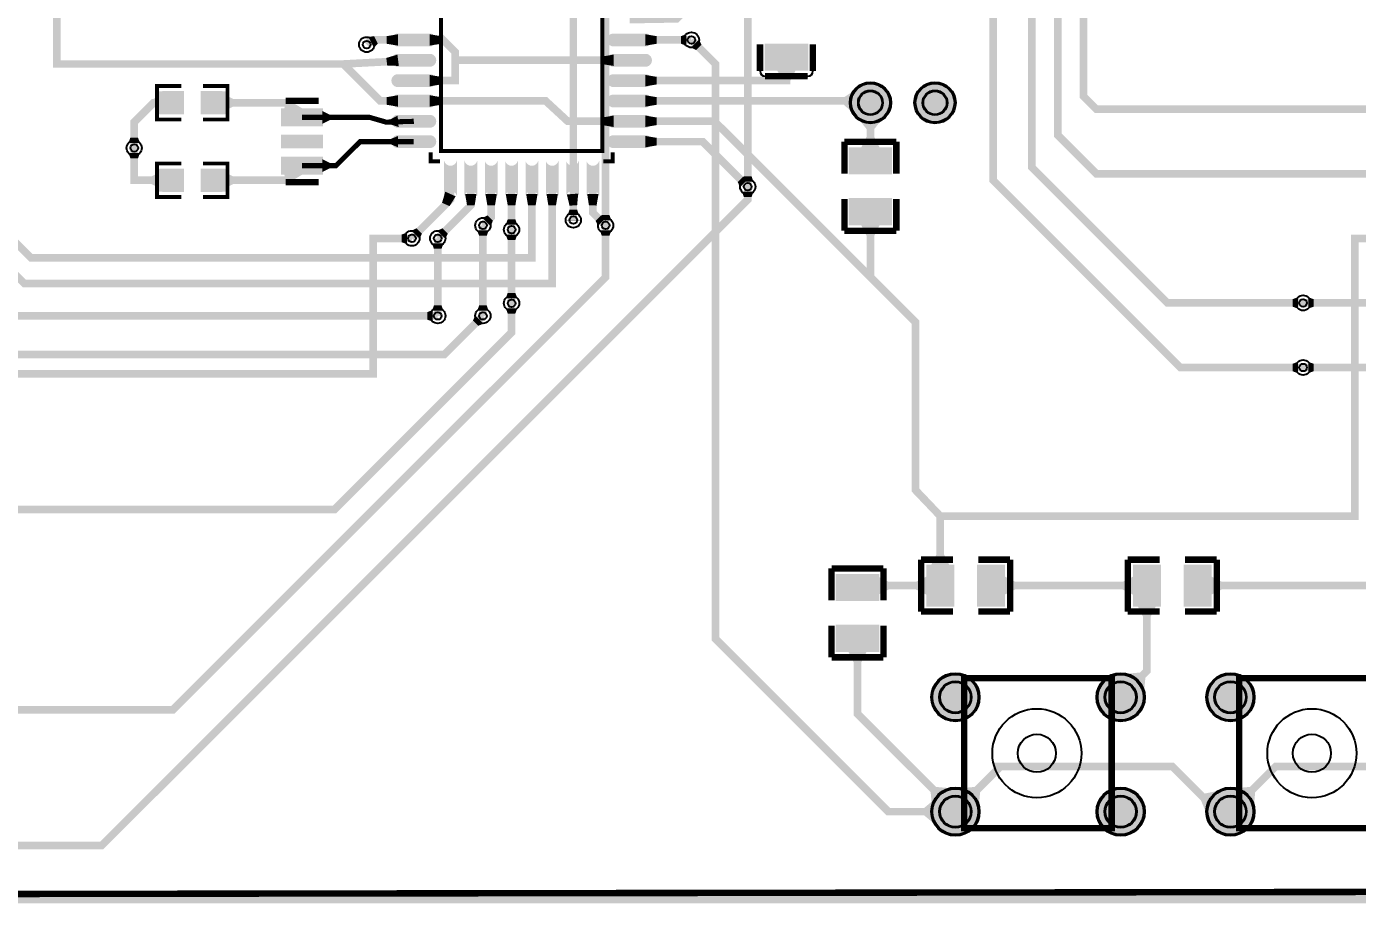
# Model space of a CAD drawing. Header units: millimetres. Extents: x 1 to 169, y 35 to 120.
# Drawn here: x 81.4 to 133.7, y 35.1 to 69.5 of the extents above; entities that cross this region are included whole.
import ezdxf

# ---------------------------------------------------------------- set-up
doc = ezdxf.new("R2010")
doc.units = ezdxf.units.MM
for name, color, linetype, true_color in [('BoardOutline', 7, 'Continuous', 0xff00ff), ('BottomLayer', 7, 'Continuous', 0x0000ff), ('BottomSolderLayer', 7, 'Continuous', 0xaa00ff), ('Hole', 7, 'Continuous', 0x000000), ('Multi-Layer', 7, 'Continuous', 0xc0c0c0), ('TopLayer', 7, 'Continuous', 0xff0000), ('TopPasterLayer', 7, 'Continuous', 0x808080), ('TopSilkLayer', 7, 'Continuous', 0xffff00), ('TopSolderLayer', 7, 'Continuous', 0x800080)]:
    doc.layers.add(name, color=color, linetype=linetype, true_color=true_color)

msp = doc.modelspace()

# ---------------------------------------------------------------- hatches: boundary and pattern name
at = {"layer": 'BottomLayer'}
for points in [[(107.813, 69.037), (107.494, 68.719), (107.696, 68.623), (107.908, 68.835)], [(109.503, 63.445), (109.953, 63.445), (109.878, 63.655), (109.578, 63.655)], [(102.645, 62.132), (103.095, 62.132), (103.02, 62.342), (102.72, 62.342)], [(103.915, 61.921), (104.365, 61.921), (104.29, 62.131), (103.99, 62.131)], [(96.322, 60.989), (96.322, 61.439), (96.112, 61.364), (96.112, 61.064)], [(99.089, 61.524), (99.539, 61.524), (99.464, 61.314), (99.164, 61.314)], [(100.214, 61.357), (100.664, 61.357), (100.589, 61.147), (100.289, 61.147)], [(103.915, 61.524), (104.365, 61.524), (104.29, 61.314), (103.99, 61.314)], [(97.311, 61.016), (97.761, 61.016), (97.686, 60.806), (97.386, 60.806)], [(100.214, 58.861), (100.664, 58.861), (100.589, 59.071), (100.289, 59.071)], [(131.771, 58.449), (131.771, 58.899), (131.981, 58.824), (131.981, 58.524)], [(97.311, 58.365), (97.761, 58.365), (97.686, 58.575), (97.386, 58.575)], [(99.089, 58.365), (99.539, 58.365), (99.464, 58.575), (99.164, 58.575)], [(131.771, 55.909), (131.771, 56.359), (131.981, 56.284), (131.981, 55.984)], [(117.301, 37.989), (117.301, 39.339), (116.671, 38.814), (116.671, 38.514)]]:
    msp.add_hatch(color=256, dxfattribs=at).paths.add_polyline_path(points)
at = {"layer": 'BottomSolderLayer'}
for points in [[(113.741, 66.548, 1), (115.367, 66.548, 1)], [(116.281, 66.548, 1), (117.907, 66.548, 1)], [(116.945, 43.164, 1), (118.847, 43.164, 1)], [(123.445, 43.164, 1), (125.347, 43.164, 1)], [(127.763, 43.164, 1), (129.665, 43.164, 1)], [(116.945, 38.664, 1), (118.847, 38.664, 1)], [(123.445, 38.664, 1), (125.347, 38.664, 1)], [(127.763, 38.664, 1), (129.665, 38.664, 1)]]:
    msp.add_hatch(color=256, dxfattribs=at).paths.add_polyline_path(points)
at = {"layer": 'Multi-Layer'}
for points in [[(116.996, 43.164, 1), (118.796, 43.164, 1)], [(123.496, 43.164, 1), (125.296, 43.164, 1)], [(127.814, 43.164, 1), (129.614, 43.164, 1)], [(116.996, 38.664, 1), (118.796, 38.664, 1)], [(123.496, 38.664, 1), (125.296, 38.664, 1)], [(127.814, 38.664, 1), (129.614, 38.664, 1)]]:
    msp.add_hatch(color=256, dxfattribs=at).paths.add_polyline_path(points)
at = {"layer": 'TopLayer'}
for points in [[(95.021, 68.723), (94.818, 69.124), (95.031, 69.168), (95.183, 68.868)], [(95.978, 68.794), (95.978, 69.242), (95.528, 69.168), (95.528, 68.868)], [(97.214, 69.242, -0.785398), (97.214, 68.794), (95.978, 68.794, -0.785398), (95.978, 69.242)], [(97.214, 68.794), (97.214, 69.242), (97.664, 69.168), (97.664, 68.868)], [(105.698, 69.242, -0.785398), (105.698, 68.794), (104.462, 68.794, -0.785398), (104.462, 69.242)], [(105.698, 68.794), (105.698, 69.242), (106.148, 69.168), (106.148, 68.868)], [(107.315, 68.793), (107.315, 69.243), (107.105, 69.168), (107.105, 68.868)], [(112.027, 68.842), (112.027, 67.842), (110.477, 67.842), (110.477, 68.842)], [(96.006, 67.996), (95.95, 68.44), (95.513, 68.311), (95.55, 68.013)], [(97.214, 68.442, -0.785398), (97.214, 67.994), (95.978, 67.994, -0.785398), (95.978, 68.442)], [(104.462, 67.994), (104.462, 68.442), (104.012, 68.368), (104.012, 68.068)], [(105.698, 68.442, -0.785398), (105.698, 67.994), (104.462, 67.994, -0.785398), (104.462, 68.442)], [(97.214, 67.642, -0.785398), (97.214, 67.194), (95.978, 67.194, -0.785398), (95.978, 67.642)], [(97.214, 67.194), (97.214, 67.642), (97.664, 67.568), (97.664, 67.268)], [(105.698, 67.642, -0.785398), (105.698, 67.194), (104.462, 67.194, -0.785398), (104.462, 67.642)], [(105.698, 67.194), (105.698, 67.642), (106.148, 67.568), (106.148, 67.268)], [(111.627, 67.842), (110.877, 67.842), (111.102, 67.418), (111.402, 67.418)], [(114.09, 67.152), (114.013, 66.012), (113.509, 66.468), (113.529, 66.768)], [(86.728, 66.173), (86.728, 66.923), (86.36, 66.698), (86.36, 66.398)], [(87.534, 66.98), (87.534, 66.116), (86.728, 66.116), (86.728, 66.98)], [(88.234, 66.98), (88.234, 66.116), (89.041, 66.116), (89.041, 66.98)], [(89.041, 66.173), (89.041, 66.923), (89.491, 66.698), (89.491, 66.398)], [(91.502, 66.299), (92.252, 66.299), (91.84, 66.548), (91.522, 66.442)], [(95.978, 66.394), (95.978, 66.842), (95.528, 66.768), (95.528, 66.468)], [(97.214, 66.842, -0.785398), (97.214, 66.394), (95.978, 66.394, -0.785398), (95.978, 66.842)], [(97.214, 66.394), (97.214, 66.842), (97.664, 66.768), (97.664, 66.468)], [(105.698, 66.842, -0.785398), (105.698, 66.394), (104.462, 66.394, -0.785398), (104.462, 66.842)], [(105.698, 66.394), (105.698, 66.842), (106.148, 66.768), (106.148, 66.468)], [(93.002, 65.649), (91.402, 65.649), (91.402, 66.299), (93.002, 66.299)], [(93.002, 66.224), (93.002, 65.724), (93.302, 65.874), (93.302, 66.074)], [(95.998, 65.595), (95.958, 66.041), (95.67, 65.891), (95.688, 65.691)], [(97.214, 66.042, -0.785398), (97.214, 65.594), (95.978, 65.594, -0.785398), (95.978, 66.042)], [(104.462, 65.594), (104.462, 66.042), (104.012, 65.968), (104.012, 65.668)], [(105.698, 66.042, -0.785398), (105.698, 65.594), (104.462, 65.594, -0.785398), (104.462, 66.042)], [(105.698, 65.594), (105.698, 66.042), (106.148, 65.968), (106.148, 65.668)], [(115.126, 66.044), (113.983, 66.044), (114.404, 65.511), (114.704, 65.511)], [(85.373, 64.969), (85.823, 64.969), (85.748, 65.179), (85.448, 65.179)], [(93.002, 64.774), (91.402, 64.774), (91.402, 65.274), (93.002, 65.274)], [(95.978, 64.794), (95.978, 65.242), (95.678, 65.118), (95.678, 64.918)], [(97.214, 65.242, -0.785398), (97.214, 64.794), (95.978, 64.794, -0.785398), (95.978, 65.242)], [(105.698, 65.242, -0.785398), (105.698, 64.794), (104.462, 64.794, -0.785398), (104.462, 65.242)], [(105.698, 64.794), (105.698, 65.242), (106.148, 65.168), (106.148, 64.868)], [(114.179, 64.762), (114.929, 64.762), (114.704, 65.212), (114.404, 65.212)], [(85.373, 64.572), (85.823, 64.572), (85.748, 64.362), (85.448, 64.362)], [(93.002, 63.749), (91.402, 63.749), (91.402, 64.399), (93.002, 64.399)], [(113.779, 63.762), (113.779, 64.762), (115.329, 64.762), (115.329, 63.762)], [(86.728, 63.125), (86.728, 63.875), (86.278, 63.65), (86.278, 63.35)], [(87.534, 63.932), (87.534, 63.068), (86.728, 63.068), (86.728, 63.932)], [(88.234, 63.932), (88.234, 63.068), (89.041, 63.068), (89.041, 63.932)], [(89.041, 63.125), (89.041, 63.875), (89.491, 63.65), (89.491, 63.35)], [(93.002, 64.324), (93.002, 63.824), (93.302, 63.974), (93.302, 64.174)], [(98.262, 64.194, -0.785398), (97.814, 64.194), (97.814, 62.958, -0.785398), (98.262, 62.958)], [(99.062, 64.194, -0.785398), (98.614, 64.194), (98.614, 62.958, -0.785398), (99.062, 62.958)], [(99.862, 64.194, -0.785398), (99.414, 64.194), (99.414, 62.958, -0.785398), (99.862, 62.958)], [(100.662, 64.194, -0.785398), (100.214, 64.194), (100.214, 62.958, -0.785398), (100.662, 62.958)], [(101.462, 64.194, -0.785398), (101.014, 64.194), (101.014, 62.958, -0.785398), (101.462, 62.958)], [(102.262, 64.194, -0.785398), (101.814, 64.194), (101.814, 62.958, -0.785398), (102.262, 62.958)], [(103.062, 64.194, -0.785398), (102.614, 64.194), (102.614, 62.958, -0.785398), (103.062, 62.958)], [(103.862, 64.194, -0.785398), (103.414, 64.194), (103.414, 62.958, -0.785398), (103.862, 62.958)], [(92.252, 63.749), (91.502, 63.749), (91.522, 63.606), (91.84, 63.5)], [(109.746, 63.546), (109.429, 63.227), (109.333, 63.428), (109.545, 63.641)], [(98.242, 62.866), (97.834, 63.05), (97.707, 62.613), (98, 62.482)], [(99.062, 62.959), (98.614, 62.958), (98.689, 62.516), (98.989, 62.516)], [(99.862, 62.959), (99.414, 62.958), (99.489, 62.508), (99.789, 62.508)], [(100.662, 62.959), (100.214, 62.957), (100.289, 62.508), (100.589, 62.508)], [(101.462, 62.957), (101.014, 62.959), (101.087, 62.508), (101.387, 62.508)], [(102.262, 62.958), (101.814, 62.959), (101.887, 62.508), (102.187, 62.508)], [(103.062, 62.974), (102.615, 62.942), (102.72, 62.499), (103.02, 62.52)], [(103.862, 62.956), (103.414, 62.961), (103.483, 62.51), (103.783, 62.506)], [(109.503, 63.048), (109.953, 63.048), (109.878, 62.838), (109.578, 62.838)], [(102.645, 62.132), (103.095, 62.132), (103.02, 62.342), (102.72, 62.342)], [(113.779, 61.762), (113.779, 62.762), (115.329, 62.762), (115.329, 61.762)], [(99.614, 61.703), (99.296, 62.022), (99.498, 62.117), (99.709, 61.904)], [(100.214, 61.754), (100.664, 61.754), (100.589, 61.964), (100.289, 61.964)], [(104.159, 62.022), (103.841, 61.703), (103.745, 61.905), (103.957, 62.117)], [(114.929, 61.762), (114.179, 61.762), (114.404, 61.312), (114.704, 61.312)], [(96.82, 61.195), (96.501, 61.514), (96.703, 61.609), (96.915, 61.397)], [(97.836, 61.195), (97.518, 61.514), (97.719, 61.609), (97.931, 61.397)], [(131.374, 58.449), (131.374, 58.899), (131.164, 58.824), (131.164, 58.524)], [(97.338, 57.941), (97.338, 58.391), (97.128, 58.316), (97.128, 58.016)], [(99.333, 57.867), (99.015, 58.185), (98.919, 57.983), (99.131, 57.771)], [(100.214, 58.465), (100.664, 58.465), (100.589, 58.255), (100.289, 58.255)], [(131.374, 55.909), (131.374, 56.359), (131.164, 56.284), (131.164, 55.984)], [(116.925, 48.329), (117.675, 48.329), (117.45, 48.779), (117.15, 48.779)], [(117.799, 46.779), (116.799, 46.779), (116.799, 48.329), (117.799, 48.329)], [(119.799, 46.779), (118.799, 46.779), (118.799, 48.329), (119.799, 48.329)], [(125.927, 46.779), (124.927, 46.779), (124.927, 48.329), (125.927, 48.329)], [(127.927, 46.779), (126.927, 46.779), (126.927, 48.329), (127.927, 48.329)], [(114.821, 47.982), (114.821, 46.982), (113.271, 46.982), (113.271, 47.982)], [(114.821, 47.929), (114.821, 47.179), (115.271, 47.404), (115.271, 47.704)], [(116.799, 47.179), (116.799, 47.929), (116.349, 47.704), (116.349, 47.404)], [(119.799, 47.929), (119.799, 47.179), (120.249, 47.404), (120.249, 47.704)], [(124.927, 47.179), (124.927, 47.929), (124.477, 47.704), (124.477, 47.404)], [(127.927, 47.929), (127.927, 47.179), (128.377, 47.404), (128.377, 47.704)], [(125.8, 46.779), (125.05, 46.779), (125.275, 46.329), (125.575, 46.329)], [(114.821, 45.982), (114.821, 44.982), (113.271, 44.982), (113.271, 45.982)], [(114.421, 44.982), (113.671, 44.982), (113.896, 44.532), (114.196, 44.532)], [(124.338, 44.062), (125.294, 43.109), (125.367, 43.925), (125.155, 44.137)], [(116.998, 38.608), (117.953, 39.562), (117.136, 39.637), (116.924, 39.425)], [(117.839, 39.562), (118.794, 38.608), (118.868, 39.424), (118.656, 39.637)], [(128.504, 39.539), (127.872, 38.347), (127.558, 39.1), (127.705, 39.377)], [(128.657, 39.562), (129.612, 38.608), (129.686, 39.424), (129.474, 39.637)]]:
    msp.add_hatch(color=256, dxfattribs=at).paths.add_polyline_path(points)
at = {"layer": 'TopPasterLayer'}
for points in [[(97.214, 69.242, -0.785398), (97.214, 68.794), (95.978, 68.794, -0.785398), (95.978, 69.242)], [(105.698, 69.242, -0.785398), (105.698, 68.794), (104.462, 68.794, -0.785398), (104.462, 69.242)], [(112.027, 68.842), (112.027, 67.842), (110.477, 67.842), (110.477, 68.842)], [(97.214, 68.442, -0.785398), (97.214, 67.994), (95.978, 67.994, -0.785398), (95.978, 68.442)], [(105.698, 68.442, -0.785398), (105.698, 67.994), (104.462, 67.994, -0.785398), (104.462, 68.442)], [(97.214, 67.642, -0.785398), (97.214, 67.194), (95.978, 67.194, -0.785398), (95.978, 67.642)], [(105.698, 67.642, -0.785398), (105.698, 67.194), (104.462, 67.194, -0.785398), (104.462, 67.642)], [(86.584, 66.098), (87.434, 66.098), (87.484, 66.148), (87.484, 66.398), (87.184, 66.398), (87.184, 66.698), (87.484, 66.698), (87.484, 66.948), (87.434, 66.998), (86.584, 66.998), (86.534, 66.948), (86.534, 66.148)], [(88.284, 66.148), (88.284, 66.398), (88.584, 66.398), (88.584, 66.698), (88.284, 66.698), (88.284, 66.948), (88.334, 66.998), (89.184, 66.998), (89.234, 66.948), (89.234, 66.148), (89.184, 66.098), (88.334, 66.098)], [(97.214, 66.842, -0.785398), (97.214, 66.394), (95.978, 66.394, -0.785398), (95.978, 66.842)], [(105.698, 66.842, -0.785398), (105.698, 66.394), (104.462, 66.394, -0.785398), (104.462, 66.842)], [(93.002, 65.649), (91.402, 65.649), (91.402, 66.299), (93.002, 66.299)], [(97.214, 66.042, -0.785398), (97.214, 65.594), (95.978, 65.594, -0.785398), (95.978, 66.042)], [(105.698, 66.042, -0.785398), (105.698, 65.594), (104.462, 65.594, -0.785398), (104.462, 66.042)], [(93.002, 64.774), (91.402, 64.774), (91.402, 65.274), (93.002, 65.274)], [(97.214, 65.242, -0.785398), (97.214, 64.794), (95.978, 64.794, -0.785398), (95.978, 65.242)], [(105.698, 65.242, -0.785398), (105.698, 64.794), (104.462, 64.794, -0.785398), (104.462, 65.242)], [(93.002, 63.749), (91.402, 63.749), (91.402, 64.399), (93.002, 64.399)], [(113.779, 63.762), (113.779, 64.762), (115.329, 64.762), (115.329, 63.762)], [(86.584, 63.05), (87.434, 63.05), (87.484, 63.1), (87.484, 63.35), (87.184, 63.35), (87.184, 63.65), (87.484, 63.65), (87.484, 63.9), (87.434, 63.95), (86.584, 63.95), (86.534, 63.9), (86.534, 63.1)], [(88.284, 63.1), (88.284, 63.35), (88.584, 63.35), (88.584, 63.65), (88.284, 63.65), (88.284, 63.9), (88.334, 63.95), (89.184, 63.95), (89.234, 63.9), (89.234, 63.1), (89.184, 63.05), (88.334, 63.05)], [(98.262, 64.194, -0.785398), (97.814, 64.194), (97.814, 62.958, -0.785398), (98.262, 62.958)], [(99.062, 64.194, -0.785398), (98.614, 64.194), (98.614, 62.958, -0.785398), (99.062, 62.958)], [(99.862, 64.194, -0.785398), (99.414, 64.194), (99.414, 62.958, -0.785398), (99.862, 62.958)], [(100.662, 64.194, -0.785398), (100.214, 64.194), (100.214, 62.958, -0.785398), (100.662, 62.958)], [(101.462, 64.194, -0.785398), (101.014, 64.194), (101.014, 62.958, -0.785398), (101.462, 62.958)], [(102.262, 64.194, -0.785398), (101.814, 64.194), (101.814, 62.958, -0.785398), (102.262, 62.958)], [(103.062, 64.194, -0.785398), (102.614, 64.194), (102.614, 62.958, -0.785398), (103.062, 62.958)], [(103.862, 64.194, -0.785398), (103.414, 64.194), (103.414, 62.958, -0.785398), (103.862, 62.958)], [(113.779, 61.762), (113.779, 62.762), (115.329, 62.762), (115.329, 61.762)], [(117.799, 46.779), (116.799, 46.779), (116.799, 48.329), (117.799, 48.329)], [(119.799, 46.779), (118.799, 46.779), (118.799, 48.329), (119.799, 48.329)], [(125.927, 46.779), (124.927, 46.779), (124.927, 48.329), (125.927, 48.329)], [(127.927, 46.779), (126.927, 46.779), (126.927, 48.329), (127.927, 48.329)], [(114.821, 47.982), (114.821, 46.982), (113.271, 46.982), (113.271, 47.982)], [(114.821, 45.982), (114.821, 44.982), (113.271, 44.982), (113.271, 45.982)]]:
    msp.add_hatch(color=256, dxfattribs=at).paths.add_polyline_path(points)
at = {"layer": 'TopSolderLayer'}
for points in [[(97.284, 69.267, -0.785398), (97.284, 68.769), (95.908, 68.769, -0.785398), (95.908, 69.267)], [(105.768, 69.267, -0.785398), (105.768, 68.769), (104.392, 68.769, -0.785398), (104.392, 69.267)], [(112.106, 68.875), (112.106, 67.809), (110.398, 67.809), (110.398, 68.875)], [(97.284, 68.468, -0.785398), (97.284, 67.969), (95.908, 67.969, -0.785398), (95.908, 68.468)], [(105.768, 68.468, -0.785398), (105.768, 67.969), (104.392, 67.969, -0.785398), (104.392, 68.468)], [(97.284, 67.667, -0.785398), (97.284, 67.169), (95.908, 67.169, -0.785398), (95.908, 67.667)], [(105.768, 67.667, -0.785398), (105.768, 67.169), (104.392, 67.169, -0.785398), (104.392, 67.667)], [(87.56, 67.006), (87.56, 66.091), (86.702, 66.091), (86.702, 67.006)], [(88.209, 67.006), (88.209, 66.091), (89.066, 66.091), (89.066, 67.006)], [(113.741, 66.548, 1), (115.367, 66.548, 1)], [(116.281, 66.548, 1), (117.907, 66.548, 1)], [(97.284, 66.868, -0.785398), (97.284, 66.369), (95.908, 66.369, -0.785398), (95.908, 66.868)], [(105.768, 66.868, -0.785398), (105.768, 66.369), (104.392, 66.369, -0.785398), (104.392, 66.868)], [(93.028, 65.624), (91.377, 65.624), (91.377, 66.325), (93.028, 66.325)], [(97.284, 66.068, -0.785398), (97.284, 65.569), (95.908, 65.569, -0.785398), (95.908, 66.068)], [(105.768, 66.068, -0.785398), (105.768, 65.569), (104.392, 65.569, -0.785398), (104.392, 66.068)], [(93.028, 64.749), (91.377, 64.749), (91.377, 65.299), (93.028, 65.299)], [(97.284, 65.267, -0.785398), (97.284, 64.769), (95.908, 64.769, -0.785398), (95.908, 65.267)], [(105.768, 65.267, -0.785398), (105.768, 64.769), (104.392, 64.769, -0.785398), (104.392, 65.267)], [(93.028, 63.724), (91.377, 63.724), (91.377, 64.425), (93.028, 64.425)], [(113.701, 63.729), (113.701, 64.795), (115.408, 64.795), (115.408, 63.729)], [(87.56, 63.958), (87.56, 63.043), (86.702, 63.043), (86.702, 63.958)], [(88.209, 63.958), (88.209, 63.043), (89.066, 63.043), (89.066, 63.958)], [(98.288, 64.264, -0.785398), (97.789, 64.264), (97.789, 62.888, -0.785398), (98.288, 62.888)], [(99.088, 64.264, -0.785398), (98.589, 64.264), (98.589, 62.888, -0.785398), (99.088, 62.888)], [(99.888, 64.264, -0.785398), (99.389, 64.264), (99.389, 62.888, -0.785398), (99.888, 62.888)], [(100.688, 64.264, -0.785398), (100.189, 64.264), (100.189, 62.888, -0.785398), (100.688, 62.888)], [(101.488, 64.264, -0.785398), (100.989, 64.264), (100.989, 62.888, -0.785398), (101.488, 62.888)], [(102.288, 64.264, -0.785398), (101.789, 64.264), (101.789, 62.888, -0.785398), (102.288, 62.888)], [(103.088, 64.264, -0.785398), (102.589, 64.264), (102.589, 62.888, -0.785398), (103.088, 62.888)], [(103.888, 64.264, -0.785398), (103.389, 64.264), (103.389, 62.888, -0.785398), (103.888, 62.888)], [(113.701, 61.729), (113.701, 62.795), (115.408, 62.795), (115.408, 61.729)], [(117.85, 46.728), (116.749, 46.728), (116.749, 48.38), (117.85, 48.38)], [(119.85, 46.728), (118.749, 46.728), (118.749, 48.38), (119.85, 48.38)], [(125.978, 46.728), (124.877, 46.728), (124.877, 48.38), (125.978, 48.38)], [(127.978, 46.728), (126.877, 46.728), (126.877, 48.38), (127.978, 48.38)], [(114.9, 48.015), (114.9, 46.949), (113.192, 46.949), (113.192, 48.015)], [(114.9, 46.015), (114.9, 44.949), (113.192, 44.949), (113.192, 46.015)], [(116.945, 43.164, 1), (118.847, 43.164, 1)], [(123.445, 43.164, 1), (125.347, 43.164, 1)], [(127.763, 43.164, 1), (129.665, 43.164, 1)], [(116.945, 38.664, 1), (118.847, 38.664, 1)], [(123.445, 38.664, 1), (125.347, 38.664, 1)], [(127.763, 38.664, 1), (129.665, 38.664, 1)]]:
    msp.add_hatch(color=256, dxfattribs=at).paths.add_polyline_path(points)

# ---------------------------------------------------------------- linework, layer by layer
at = {"layer": 'BoardOutline', "const_width": 0.254}
msp.add_lwpolyline([(168.91, 35.56), (1.778, 35.306), (1.778, 118.618), (84.836, 118.618), (169.164, 118.364), (168.91, 35.56)], close=True, dxfattribs=at)
at = {"layer": 'BottomLayer'}
for points, const_width in [([(115.062, 102.362), (115.062, 101.092), (102.87, 88.9), (102.87, 61.933)], 0.3), ([(104.14, 61.722), (104.14, 87.884), (110.236, 93.98), (112.268, 93.98)], 0.3), ([(109.728, 63.246), (109.728, 90.932), (110.236, 91.44), (112.268, 91.44)], 0.3), ([(117.897, 38.664), (115.26, 38.664), (108.458, 45.466), (108.458, 68.072), (107.513, 69.018)], 0.3), ([(6.35, 51.816), (6.35, 48.26), (11.938, 42.672), (87.122, 42.672), (104.14, 59.69), (104.14, 61.722)], 0.3), ([(99.314, 61.722), (99.314, 58.166)], 0.3), ([(102.87, 61.925), (102.87, 61.933)], 0.5), ([(36.068, 56.642), (36.83, 55.88), (94.996, 55.88), (94.996, 61.214), (96.52, 61.214)], 0.3), ([(97.536, 61.214), (97.536, 60.96), (97.536, 58.166)], 0.3), ([(100.439, 61.556), (100.439, 58.663)], 0.3), ([(131.572, 58.674), (135.89, 58.674)], 0.3), ([(131.572, 56.134), (135.89, 56.134)], 0.3)]:
    msp.add_lwpolyline(points, dxfattribs=dict(at, const_width=const_width))
at = {"layer": 'BottomSolderLayer'}
for centre, radius in [((114.554, 66.548), 0.813), ((114.554, 66.548), 0.488), ((117.094, 66.548), 0.813), ((117.094, 66.548), 0.488), ((117.896, 43.164), 0.951), ((124.396, 43.164), 0.951), ((128.714, 43.164), 0.951), ((117.896, 43.164), 0.634), ((124.396, 43.164), 0.634), ((128.714, 43.164), 0.634), ((117.896, 38.664), 0.951), ((117.896, 38.664), 0.634), ((124.396, 38.664), 0.951), ((124.396, 38.664), 0.634), ((128.714, 38.664), 0.951), ((128.714, 38.664), 0.634)]:
    msp.add_circle(centre, radius, dxfattribs=at)
at = {"layer": 'Hole'}
for centre in [(107.513, 69.018), (94.742, 68.834), (85.598, 64.77), (109.728, 63.246), (99.314, 61.722), (102.87, 61.933), (104.14, 61.722), (96.52, 61.214), (97.536, 61.214), (100.439, 61.556), (100.439, 58.663), (131.572, 58.674), (97.536, 58.166), (99.314, 58.166), (131.572, 56.134)]:
    msp.add_circle(centre, 0.15, dxfattribs=at)
at = {"layer": 'Multi-Layer'}
for centre, radius in [((94.742, 68.834), 0.3), ((107.513, 69.018), 0.3), ((114.554, 66.548), 0.762), ((114.554, 66.548), 0.457), ((117.094, 66.548), 0.762), ((117.094, 66.548), 0.457), ((85.598, 64.77), 0.3), ((109.728, 63.246), 0.3), ((99.314, 61.722), 0.3), ((100.439, 61.556), 0.3), ((102.87, 61.933), 0.3), ((104.14, 61.722), 0.3), ((96.52, 61.214), 0.3), ((97.536, 61.214), 0.3), ((100.439, 58.663), 0.3), ((131.572, 58.674), 0.3), ((97.536, 58.166), 0.3), ((99.314, 58.166), 0.3), ((131.572, 56.134), 0.3), ((117.896, 43.164), 0.9), ((124.396, 43.164), 0.9), ((128.714, 43.164), 0.9), ((117.896, 43.164), 0.6), ((124.396, 43.164), 0.6), ((128.714, 43.164), 0.6), ((117.896, 38.664), 0.9), ((117.896, 38.664), 0.6), ((124.396, 38.664), 0.9), ((124.396, 38.664), 0.6), ((128.714, 38.664), 0.9), ((128.714, 38.664), 0.6)]:
    msp.add_circle(centre, radius, dxfattribs=at)
at = {"layer": 'TopLayer'}
for points, const_width in [([(43.933, 82.804), (46.228, 82.804), (70.866, 58.166), (97.536, 58.166)], 0.3), ([(82.55, 82.55), (82.55, 68.072), (93.823, 68.072), (95.276, 66.618), (96.596, 66.618)], 0.3), ([(101.237, 63.576), (101.237, 60.452), (81.534, 60.452), (80.772, 61.214), (80.772, 75.438), (63.23, 75.438)], 0.3), ([(138.43, 66.294), (123.444, 66.294), (122.936, 66.802), (122.936, 71.628), (119.634, 74.93), (104.648, 74.93), (102.837, 73.12), (102.837, 72.06)], 0.3), ([(138.43, 63.754), (123.444, 63.754), (121.92, 65.278), (121.92, 71.374), (119.634, 73.66), (104.394, 73.66), (103.637, 72.904), (103.637, 72.06)], 0.3), ([(131.572, 58.674), (126.238, 58.674), (120.904, 64.008), (120.904, 70.866), (119.126, 72.644), (108.458, 72.644), (106.421, 70.618), (105.08, 70.618)], 0.3), ([(102.037, 63.576), (102.037, 59.436), (81.28, 59.436), (79.756, 60.96), (79.756, 71.628)], 0.3), ([(131.572, 56.134), (126.746, 56.134), (119.38, 63.5), (119.38, 70.788), (118.872, 71.374), (118.623, 71.628), (108.712, 71.628), (106.934, 69.85), (105.08, 69.818)], 0.3), ([(94.742, 68.834), (94.925, 69.018), (96.596, 69.018)], 0.3), ([(96.596, 67.418), (98.222, 67.418), (98.222, 68.548), (97.714, 69.056), (97.676, 69.018), (96.596, 69.018)], 0.3), ([(107.513, 69.018), (107.513, 69.018), (105.08, 69.018)], 0.3), ([(93.823, 68.072), (96.596, 68.218)], 0.3), ([(105.08, 68.218), (98.222, 68.218)], 0.3), ([(105.08, 67.418), (111.252, 67.418), (111.252, 68.342)], 0.3), ([(87.131, 66.548), (86.36, 66.548), (85.598, 65.786), (85.598, 63.5), (87.131, 63.5)], 0.3), ([(92.202, 65.974), (91.628, 66.548), (88.638, 66.548)], 0.3), ([(96.596, 66.618), (101.783, 66.618), (102.649, 65.818), (105.08, 65.818)], 0.3), ([(105.08, 66.618), (114.483, 66.618), (114.554, 66.548)], 0.3), ([(114.554, 64.262), (114.554, 66.548)], 0.3), ([(55.118, 66.04), (60.96, 66.04), (70.358, 56.642), (97.79, 56.642), (99.314, 58.166)], 0.3), ([(96.596, 65.818), (95.504, 65.786), (94.856, 65.974), (92.202, 65.974)], 0.2), ([(105.08, 65.818), (108.425, 65.818), (116.332, 57.912), (116.332, 51.308), (117.3, 50.292)], 0.3), ([(105.08, 65.018), (107.955, 65.018), (109.728, 63.245), (109.728, 62.738), (84.328, 37.338), (57.912, 37.338), (57.912, 39.37)], 0.3), ([(96.596, 65.018), (94.483, 65.018), (93.538, 64.074), (92.202, 64.074)], 0.2), ([(92.202, 64.074), (91.628, 63.5), (88.638, 63.5)], 0.3), ([(96.52, 61.214), (98.044, 62.738), (98.044, 62.992), (98.044, 63.576)], 0.3), ([(97.536, 61.214), (98.839, 62.516), (98.839, 63.576)], 0.3), ([(99.314, 61.722), (99.639, 62.046), (99.639, 63.576)], 0.3), ([(100.439, 63.576), (100.439, 61.556)], 0.3), ([(102.837, 63.576), (102.87, 63.544), (102.87, 61.933)], 0.3), ([(103.637, 63.576), (103.632, 62.23), (104.14, 61.722)], 0.3), ([(114.554, 62.262), (114.554, 59.69)], 0.3), ([(117.3, 47.554), (117.3, 50.292), (133.604, 50.292), (133.604, 61.214), (138.43, 61.214)], 0.3), ([(100.439, 58.663), (100.439, 57.513), (93.472, 50.546), (54.864, 50.546)], 0.3), ([(114.046, 47.482), (114.117, 47.554), (117.3, 47.554)], 0.3), ([(125.425, 47.554), (119.299, 47.554)], 0.3), ([(124.394, 43.164), (125.425, 44.196), (125.425, 47.554)], 0.3), ([(135.212, 47.3), (134.958, 47.554), (127.427, 47.554)], 0.3), ([(114.046, 45.482), (114.046, 42.513), (117.897, 38.664)], 0.3), ([(128.714, 38.664), (128.205, 38.664), (126.427, 40.442), (119.569, 40.442), (119.569, 40.338), (117.896, 38.664)], 0.3), ([(140.249, 38.551), (139.635, 39.934), (139.127, 40.442), (130.492, 40.442), (128.714, 38.664)], 0.3)]:
    msp.add_lwpolyline(points, dxfattribs=dict(at, const_width=const_width))
at = {"layer": 'TopSilkLayer'}
for points, const_width in [([(169.164, 118.618), (169.164, 118.618), (1.524, 118.872), (1.524, 35.306), (169.164, 35.306), (169.164, 118.618)], 0.5), ([(97.667, 70.99), (104.01, 70.99), (104.01, 64.647), (97.667, 64.647), (97.667, 70.99)], 0.152), ([(118.244, 43.915), (118.244, 38.017), (124.043, 38.017), (124.043, 43.915), (118.244, 43.915)], 0.254), ([(129.061, 43.914), (129.061, 38.016), (134.86, 38.016), (134.86, 43.914), (129.061, 43.914)], 0.254)]:
    msp.add_lwpolyline(points, close=True, dxfattribs=dict(at, const_width=const_width))
for points, const_width in [([(110.212, 68.842), (110.212, 67.792)], 0.254), ([(112.292, 68.842), (112.292, 67.792)], 0.254), ([(110.412, 67.592), (110.452, 67.592)], 0.254), ([(112.052, 67.592), (110.452, 67.592)], 0.254), ([(112.092, 67.592), (112.052, 67.592)], 0.254), ([(87.458, 67.209), (86.499, 67.209), (86.499, 65.888), (87.458, 65.888)], 0.152), ([(88.31, 67.209), (89.269, 67.209), (89.269, 65.888), (88.31, 65.888)], 0.152), ([(92.852, 66.624), (91.552, 66.624)], 0.254), ([(113.534, 63.762), (113.534, 65.012)], 0.254), ([(113.534, 65.012), (115.574, 65.012)], 0.254), ([(115.574, 63.762), (115.574, 65.012)], 0.254), ([(97.624, 64.242), (97.262, 64.242), (97.262, 64.604)], 0.152), ([(104.053, 64.242), (104.414, 64.242), (104.414, 64.604)], 0.152), ([(87.458, 64.161), (86.499, 64.161), (86.499, 62.84), (87.458, 62.84)], 0.152), ([(88.31, 64.161), (89.269, 64.161), (89.269, 62.84), (88.31, 62.84)], 0.152), ([(91.552, 63.424), (92.852, 63.424)], 0.254), ([(113.534, 62.762), (113.534, 61.512)], 0.254), ([(115.574, 62.762), (115.574, 61.512)], 0.254), ([(113.534, 61.512), (115.574, 61.512)], 0.254), ([(117.799, 48.574), (116.549, 48.574)], 0.254), ([(116.549, 46.534), (116.549, 48.574)], 0.254), ([(118.799, 48.574), (120.049, 48.574)], 0.254), ([(120.049, 46.534), (120.049, 48.574)], 0.254), ([(125.927, 48.574), (124.677, 48.574)], 0.254), ([(124.677, 46.534), (124.677, 48.574)], 0.254), ([(126.927, 48.574), (128.177, 48.574)], 0.254), ([(128.177, 46.534), (128.177, 48.574)], 0.254), ([(113.026, 46.982), (113.026, 48.232)], 0.254), ([(115.066, 48.232), (113.026, 48.232)], 0.254), ([(115.066, 46.982), (115.066, 48.232)], 0.254), ([(117.799, 46.534), (116.549, 46.534)], 0.254), ([(118.799, 46.534), (120.049, 46.534)], 0.254), ([(125.927, 46.534), (124.677, 46.534)], 0.254), ([(126.927, 46.534), (128.177, 46.534)], 0.254), ([(113.026, 45.982), (113.026, 44.732)], 0.254), ([(115.066, 45.982), (115.066, 44.732)], 0.254), ([(115.066, 44.732), (113.026, 44.732)], 0.254)]:
    msp.add_lwpolyline(points, dxfattribs=dict(at, const_width=const_width))
for centre, radius in [((121.1, 40.962), 1.75), ((131.918, 40.962), 1.75), ((121.1, 40.962), 0.749), ((131.918, 40.962), 0.749)]:
    msp.add_circle(centre, radius, dxfattribs=at)
for centre, start, end in [((110.412, 67.792), 180, 270), ((112.092, 67.792), 270, 0)]:
    msp.add_arc(centre, 0.2, start, end, dxfattribs=at)
at = {"layer": 'TopSolderLayer'}
for centre, radius in [((114.554, 66.548), 0.813), ((114.554, 66.548), 0.488), ((117.094, 66.548), 0.813), ((117.094, 66.548), 0.488), ((117.896, 43.164), 0.951), ((124.396, 43.164), 0.951), ((128.714, 43.164), 0.951), ((117.896, 43.164), 0.634), ((124.396, 43.164), 0.634), ((128.714, 43.164), 0.634), ((117.896, 38.664), 0.951), ((117.896, 38.664), 0.634), ((124.396, 38.664), 0.951), ((124.396, 38.664), 0.634), ((128.714, 38.664), 0.951), ((128.714, 38.664), 0.634)]:
    msp.add_circle(centre, radius, dxfattribs=at)

doc.saveas('drawing.dxf')
